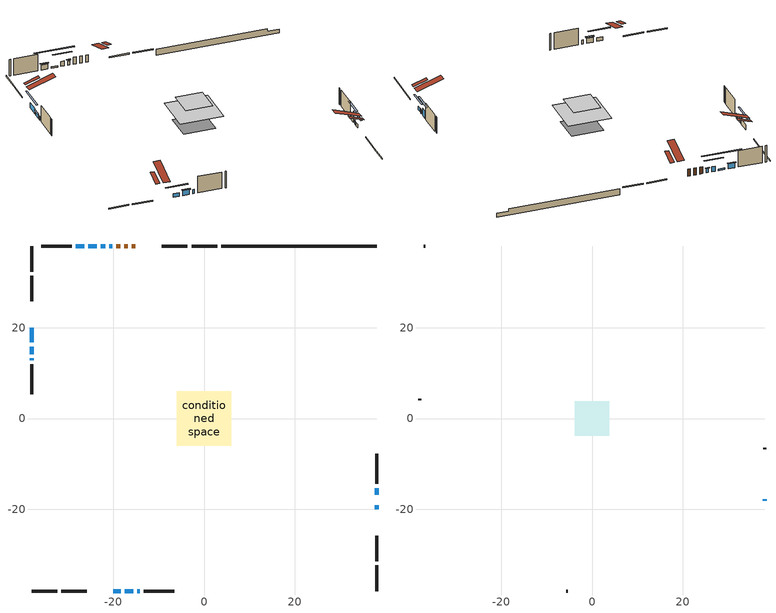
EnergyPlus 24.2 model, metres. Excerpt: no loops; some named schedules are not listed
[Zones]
conditioned space
 floor adiabatic (AdiabaticFloorConstruction): -6.04,-6.04 -6.04,6.04 6.04,6.04 6.04,-6.04 z2.85
 floor foundation (Slab1 construction): -4.44,-4.11 -4.44,4.11 4.44,4.11 4.44,-4.11 z-1.42
 wall outside (RimJoist1 construction): 2.89,38.02 -2.75,38.02 / -38.02,-38.02 -32.38,-38.02 / -38.02,38.02 -38.02,32.38 / 38.02,-38.02 38.02,-32.38 z0.41:0.71
 wall outside (RimJoist2 construction): -3.68,38.02 -9.32,38.02 / -31.45,-38.02 -25.81,-38.02 / -38.02,31.45 -38.02,25.81 / 38.02,-31.45 38.02,-25.81 z0.41:0.71
 wall outside (AdiabaticWallConstruction 1): -15.12,38.02 -15.87,38.02 / -16.8,38.02 -17.53,38.02 / -18.45,38.02 -19.29,38.02 z0.41:2.44
 wall outside (AdiabaticWallConstruction): -20.22,38.02 -20.88,38.02 / -14.7,-38.02 -14.17,-38.02 / -38.02,13.28 -38.02,12.89 z0.41:1.63; 38.02,-20.01 38.02,-19.1 / -20.01,-38.02 -18.38,-38.02 / -38.02,15.83 -38.02,14.21 z0.41:1.48; -21.81,38.02 -22.72,38.02 / -26.41,38.02 -28.24,38.02 / -17.46,-38.02 -15.63,-38.02 z0.41:1.88; -38.02,20.01 -38.02,16.76 z0.41:1.93; -23.65,38.02 -25.48,38.02 z0.41:0.87; 38.02,-16.85 38.02,-15.32 z0.41:2.49
 wall outside (Wall1 construction): -29.17,38.02 -35.83,38.02 / -13.25,-38.02 -6.58,-38.02 / -38.02,11.96 -38.02,5.29 / 38.02,-14.4 38.02,-7.73 z0.41:5.29
 wall foundation (FoundationWall1 construction): 3.82,38.02,-1.42 3.82,38.02,0.41 34.6,38.02,0.41 34.6,38.02,-0.33 38.02,38.02,-0.33 38.02,38.02,-1.42
 window (WindowConstruction): -20.22,38.02 -20.88,38.02 z0.41:1.63
 window (WindowConstruction 5): 38.02,-20.01 38.02,-19.1 z0.41:1.48
 window (WindowConstruction 6): -21.81,38.02 -22.72,38.02 z0.41:1.88
 window (WindowConstruction 7): -38.02,20.01 -38.02,16.76 z0.41:1.93
 window (WindowConstruction 8): -20.01,-38.02 -18.39,-38.02 z0.41:1.48
 window (WindowConstruction 11): -23.65,38.02 -25.48,38.02 z0.41:0.87
 window (WindowConstruction 1): -26.41,38.02 -28.24,38.02 z0.41:1.88
 window (WindowConstruction 2): -38.02,15.83 -38.02,14.21 z0.41:1.48
 window (WindowConstruction 3): -17.46,-38.02 -15.63,-38.02 z0.41:1.88
 window (WindowConstruction 9): -14.7,-38.02 -14.17,-38.02 z0.41:1.63
 window (WindowConstruction 10): -38.02,13.28 -38.02,12.89 z0.41:1.63
 window (WindowConstruction 4): 38.02,-16.85 38.02,-15.33 z0.41:2.49
 door (Door): -15.12,38.02 -15.87,38.02 z0.41:2.44
 door (Door 1): -16.8,38.02 -17.52,38.02 z0.41:2.44
 door (Door 2): -18.45,38.02 -19.29,38.02 z0.41:2.44
 ceiling adiabatic (AdiabaticFloorConstruction): 6.04,-6.04 6.04,6.04 -6.04,6.04 -6.04,-6.04 z2.85
 roof outside (Roof1 construction): -11.32,38.02,5.29 -11.32,33.97,6.64 -10.25,33.97,6.64 -10.25,38.02,5.29; -23.81,-38.02,5.29 -23.81,-33.97,6.64 -24.88,-33.97,6.64 -24.88,-38.02,5.29; -38.02,23.81,5.29 -33.97,23.81,6.64 -33.97,24.88,6.64 -38.02,24.88,5.29; 38.02,-23.81,5.29 33.97,-23.81,6.64 33.97,-24.88,6.64 38.02,-24.88,5.29
attic - vented
 floor to conditioned space (Floor1 construction Reversed): -3.78,-3.78 -3.78,3.78 3.78,3.78 3.78,-3.78 z5.29
 wall outside (AdiabaticWallConstruction): 38.02,-18.17 38.02,-17.78 z0.41:1.63
 wall outside (Wall4 construction): -36.76,38.02 -37.09,38.02 / -5.65,-38.02 -5.32,-38.02 / -38.02,4.36 -38.02,4.03 / 38.02,-6.8 38.02,-6.47 z0.41:5.29
 window (WindowConstruction 12): 38.02,-18.17 38.02,-17.78 z0.41:1.63
 roof outside (Roof2 construction): -14.19,38.02,5.29 -14.19,30.66,7.74 -12.25,30.66,7.74 -12.25,38.02,5.29; -20.94,-38.02,5.29 -20.94,-30.66,7.74 -22.88,-30.66,7.74 -22.88,-38.02,5.29; -38.02,20.94,5.29 -30.66,20.94,7.74 -30.66,22.88,7.74 -38.02,22.88,5.29; 38.02,-20.94,5.29 30.66,-20.94,7.74 30.66,-22.88,7.74 38.02,-22.88,5.29
shading: -21.15,38.02 -19.95,38.02 -19.95,38.42 -21.15,38.42 z1.9; 38.02,-16.81 38.02,-22.3 38.42,-22.3 38.42,-16.81 z3.77; -25.01,38.02 -19.52,38.02 -19.52,38.42 -25.01,38.42 z4.17; -38.02,14.47 -38.02,22.3 -38.45,22.3 -38.45,14.47 z4.22; -16.1,-38.02 -22.3,-38.02 -22.3,-38.42 -16.1,-38.42 z3.77; -30.2,38.02 -18.93,38.02 -18.93,38.42 -30.2,38.42 z5.59; -28.51,38.02 -26.14,38.02 -26.14,38.42 -28.51,38.42 z2.15; -38.02,13.94 -38.02,16.1 -38.43,16.1 -38.43,13.94 z1.75; -15.36,-38.02 -17.73,-38.02 -17.73,-38.43 -15.36,-38.43 z2.15; 38.02,-13.04 38.02,-19.14 38.42,-19.14 38.42,-13.04 z4.78
[Building]
Building 1: Terrain=Suburbs
[Site:Location]
Quebec Intl AP_QC: Latitude {deg}=46.8; Longitude {deg}=-71.38; Time Zone {hr}=-5; Elevation {m}=74; Keep Site Location Information=Yes
[Site:GroundTemperature:Shallow]
0.0108218, -2.24938, -2.43038, -1.3578, 2.94801, 7.23376, 10.9493, 13.303, 13.5029, 11.5886, 7.96783, 3.81355
[Site:WaterMainsTemperature]
Calculation Method=Schedule; Temperature Schedule=mains temperature schedule
[Material] Roughness=Rough; Thermal Absorptance=0.9
Name | Thickness {m} | Conductivity {W/m-K} | Density {kg/m3} | Specific Heat {J/kg-K} | Solar Absorptance | Visible Absorptance
asphalt or fiberglass shingles | 0.00635 | 0.162714 | 1121.4 | 1465.45 | 0.4 | 0.4
ceiling loosefill ins | 0.338667 | 0.0480833 | 16.02 | 1046.75 | 0.7 | 0.7
ceiling stud and cavity | 0.1397 | 0.123003 | 65.682 | 1177.47 | 0.7 | 0.7
concrete 4.0 in. | 0.1016 | 1.803125 | 2242.8 | 837.4 | 0.7 | 0.7
concrete 8.0 in. | 0.2032 | 1.803125 | 2242.8 | 837.4 | 0.7 | 0.7
door material | 0.04445 | 0.188738 | 512.64 | 1214.23 | 0.7 | 0.7
door material 1 | 0.04445 | 0.0451087 | 512.64 | 1214.23 | 0.7 | 0.7
exterior vertical ins | 0.0330777 | 0.029427 | 32.04 | 1214.23 | 0.7 | 0.7
floor covering | 0.0127 | 0.0433444 | 54.468 | 1339.84 | 0.6 | 0.6
floor rigid ins; wall rigid ins | 0.512978 | 0.029427 | 32.04 | 1214.23 | 0.7 | 0.7
floor stud and cavity | 0.1397 | 1.75129 | 37.0049 | 1207.88 | 0.7 | 0.7
furniture material conditioned space 1 | 0.1524 | 0.115458 | 640.8 | 1214.23 | 0.6 | 0.6
gypsum board | 0.0127 | 0.160291 | 801 | 837.4 | 0.6 | 0.6
gypsum board 1 | 0.0127 | 0.160291 | 801 | 837.4 | 0.7 | 0.7
osb sheathing 0.5 in. | 0.0127 | 0.115458 | 512.64 | 1214.23 | 0.7 | 0.7
osb sheathing 0.75 in. | 0.01905 | 0.115458 | 512.64 | 1214.23 | 0.7 | 0.7
osb sheathing 2.0 in. | 0.0508 | 0.115458 | 512.64 | 1214.23 | 0.7 | 0.7
rim joist stud and cavity | 0.0508 | 0.042578 | 125.044 | 1163.47 | 0.6 | 0.6
rim joist stud and cavity 1 | 0.0508 | 0.0446194 | 125.044 | 1163.47 | 0.6 | 0.6
roof stud and cavity | 0.2032 | 0.113607 | 78.34581 | 1123.46 | 0.7 | 0.7
wall stud and cavity | 0.1397 | 0.222865 | 139.0536 | 1170.24 | 0.7 | 0.7
wall stud and cavity 1 | 0.0889 | 6.1454 | 50.32683 | 1063.81 | 0.6 | 0.6
wall stud and cavity 2 | 0.0889 | 0.380278 | 52.3479 | 1209.89 | 0.7 | 0.7
wall stud and cavity 3 | 0.0889 | 0.391764 | 83.0341 | 1211.67 | 0.7 | 0.7
wood siding | 0.0254 | 0.102417 | 544.68 | 1172.36 | 0.4 | 0.4
wood siding 1 | 0.00254 | 0.102417 | 544.68 | 1172.36 | 0.4 | 0.4
wood siding 2; wood siding 3; wood siding 4 | 0.0254 | 0.102417 | 544.68 | 1172.36 | 0.7 | 0.7
[WindowMaterial:SimpleGlazingSystem]
Name | U-Factor {W/m2-K} | Solar Heat Gain Coefficient
WindowMaterial | 2.95994 | 0.63
WindowMaterial 1 | 2.92871 | 0.66
WindowMaterial 2 | 2.915653 | 0.67
WindowMaterial 3 | 2.983789 | 0.58
WindowMaterial 4 | 2.94177 | 0.64
WindowMaterial 5 | 2.898619 | 0.69
WindowMaterial 6 | 2.969594 | 0.62
WindowMaterial 7 | 2.992306 | 0.59
WindowMaterial 8 | 3.00764 | 0.58
[Construction]
AdiabaticFloorConstruction: floor stud and cavity, floor rigid ins, osb sheathing 0.75 in., floor covering
AdiabaticWallConstruction: wood siding 3, wall rigid ins, wall stud and cavity 2, gypsum board
AdiabaticWallConstruction 1: wood siding 4, wall rigid ins, wall stud and cavity 2, gypsum board
Door; Door 2: door material
Door 1: door material 1
Floor1 construction Reversed: gypsum board, ceiling stud and cavity, ceiling loosefill ins
FoundationWall1 construction: concrete 8.0 in., gypsum board 1
furniture construction conditioned space 1: furniture material conditioned space 1
PartitionWallConstruction: gypsum board, wall stud and cavity 3, gypsum board
RimJoist1 construction: wood siding 2, osb sheathing 2.0 in., rim joist stud and cavity
RimJoist2 construction: wood siding 2, osb sheathing 2.0 in., rim joist stud and cavity 1
Roof1 construction: asphalt or fiberglass shingles, osb sheathing 0.75 in., roof stud and cavity, gypsum board
Roof2 construction: asphalt or fiberglass shingles
Slab1 construction: concrete 4.0 in.
Wall1 construction: wood siding, osb sheathing 0.5 in., wall stud and cavity, gypsum board
Wall4 construction: wood siding 1, wall stud and cavity 1
WindowConstruction: WindowMaterial
WindowConstruction 1; WindowConstruction 3; WindowConstruction 6: WindowMaterial 1
WindowConstruction 10; WindowConstruction 12: WindowMaterial 7
WindowConstruction 11: WindowMaterial 8
WindowConstruction 2; WindowConstruction 8: WindowMaterial 2
WindowConstruction 4: WindowMaterial 3
WindowConstruction 5: WindowMaterial 4
WindowConstruction 7: WindowMaterial 5
WindowConstruction 9: WindowMaterial 6
[Zone] Multiplier=1; Part of Total Floor Area=Yes
Name | Volume {m3}
attic - vented | 22.7705
conditioned space | 489.6
[Space]
Name | Zone | Volume {m3}
attic - vented 1 | attic - vented | 22.7705
conditioned space 1 | conditioned space | 489.6
[ZoneInfiltration:EffectiveLeakageArea]
infil attic - vented 1: Zone or Space=attic - vented 1; Schedule=Always On Discrete; Effective Air Leakage Area {cm2}=2110.15; Stack Coefficient=0.000509907; Wind Coefficient=1.52569e-05
[ZoneMixing]
whole house fan mix: Zone or Space=attic - vented; Schedule=Always On Continuous; Design Flow Rate Calculation Method=Flow/Zone; Design Flow Rate {m3/s}=0; Source Zone or Space=conditioned space
[SurfaceProperty:ExposedFoundationPerimeter]
Slab1: Exposed Perimeter Calculation Method=TotalExposedPerimeter; Total Exposed Perimeter {m}=34.2
[InternalMass] Zone or ZoneList=conditioned space; Space or SpaceList=conditioned space 1
Name | Construction | Surface Area {m2}
furniture mass conditioned space 1 | furniture construction conditioned space 1 | 87.6001
partition wall mass | PartitionWallConstruction | 219
[Lights]
interior lighting: Zone or ZoneList or Space or SpaceList=conditioned space 1; Schedule=interior lighting schedule; Design Level Calculation Method=LightingLevel; Lighting Level {W}=343.2; Return Air Fraction=0; Fraction Radiant=0.6; Fraction Visible=0.2; Fraction Replaceable=1
[People]
occupants: Zone or ZoneList or Space or SpaceList=conditioned space 1; Number of People Schedule=occupants schedule; Number of People Calculation Method=People; Number of People=3; Fraction Radiant=0.314171; Sensible Heat Fraction=0.56303; Activity Level Schedule=occupants activity schedule; Carbon Dioxide Generation Rate {m3/s-W}=0; Enable ASHRAE 55 Comfort Warnings=No; Mean Radiant Temperature Calculation Type=EnclosureAveraged
[ElectricEquipment] Zone or ZoneList or Space or SpaceList=conditioned space 1; Design Level Calculation Method=EquipmentLevel
Name | Schedule | Design Level {W} | Fraction Latent | Fraction Radiant | Fraction Lost
clothes dryer | clothes dryer schedule | 140.772 | 0.015 | 0.081 | 0.85
clothes washer | clothes washer schedule | 32.1985 | 0.03 | 0.162 | 0.7
cooking range | cooking range schedule | 215.147 | 0.08 | 0.432 | 0.2
dishwasher | dishwasher schedule | 66.8632 | 0.3 | 0.18 | 0.4
fridge | fridge schedule | 72.9452 | 0 | 0.6 | 0
mech vent bath fan 0 | mech vent bath fan 0 schedule | 50.2 | 0 | 0 | 1
mech vent house fan | mech vent house fan schedule | 0 | 0 | 0 | 1
mech vent house fan cfis | mech vent house fan cfis schedule | 0 | 0 | 0 | 0
mech vent range fan 0 | mech vent range fan 0 schedule | 57 | 0 | 0 | 1
misc plug loads | misc plug loads schedule | 494.7 | 0.045 | 0.513 | 0.1
whole house fan | Always On Discrete | 0 | 0 | 0 | 1
[OtherEquipment] Zone or ZoneList or Space or SpaceList=conditioned space 1; Design Level Calculation Method=EquipmentLevel
Name | Fuel Type | Schedule | Design Level {W} | Fraction Latent | Fraction Radiant | Fraction Lost
clothes dryer 1 | Electricity | clothes dryer schedule | 0 | 0.015 | 0.081 | 0.85
cooking range 1 | Electricity | cooking range schedule | 0 | 0.08 | 0.432 | 0.2
general water use latent | None | general water use schedule | 62.594 | 1 | 0 | 0
general water use sensible | None | general water use schedule | -61.6891 | 0 | 0.6 | 0
mech vent house fan latent load | None | Always On Discrete | 0 | 1 | 0 | 0
mech vent house fan sensible load | None | Always On Discrete | 0 | 0 | 0 | 0
water heater energy adjustment1 | Electricity | Always On Discrete | 0.01 | 0 | 0 | 1
[ZoneInfiltration:DesignFlowRate] Zone or ZoneList or Space or SpaceList=conditioned space 1; Schedule=Always On Discrete; Design Flow Rate Calculation Method=Flow/Zone; Design Flow Rate {m3/s}=0
infil flow; natural vent flow; whole house fan flow
[AvailabilityManager:Scheduled]
furnace airloop Availability Manager: Schedule=Always On Discrete
[Foundation:Kiva]
Foundation Kiva 1: Initial Indoor Air Temperature {C}=18; Wall Height Above Grade {m}=0.409986; Wall Depth Below Slab {m}=0.2032; Custom Block Material Name 1=exterior vertical ins; Custom Block Depth 1 {m}=1.82999; Custom Block X Position 1 {m}=0.2159; Custom Block Z Position 1 {m}=0
[Foundation:Kiva:Settings]
Soil Conductivity {W/m-K}=0.849921; Soil Density {kg/m3}=1842.3; Soil Specific Heat {J/kg-K}=418.7; Ground Solar Absorptivity=0.9; Ground Thermal Absorptivity=0.9; Ground Surface Roughness {m}=0.03; Far-Field Width {m}=40; Deep-Ground Boundary Condition=ZeroFlux; Deep-Ground Depth {m}=40; Minimum Cell Dimension {m}=0.2; Maximum Cell Growth Coefficient=3; Simulation Timestep=Timestep
[Exterior:Lights]
exterior lighting: Schedule=exterior lighting schedule; Design Level {W}=75.6
[EnergyManagementSystem:GlobalVariable]
furnace_airloop_Fan_RTF
infil_program_Qfan
infil_program_Qinf
natural_vent_program_Qnv
natural_vent_program_Qwhf
[EnergyManagementSystem:Sensor]
Name | Output:Variable or Output:Meter Index Key | Output:Variable or Output:Meter
airflow_gain | infil flow | Infiltration Sensible Heat Gain Energy
airflow_gain_1 | natural vent flow | Infiltration Sensible Heat Gain Energy
airflow_gain_2 | whole house fan flow | Infiltration Sensible Heat Gain Energy
airflow_loss | infil flow | Infiltration Sensible Heat Loss Energy
airflow_loss_1 | natural vent flow | Infiltration Sensible Heat Loss Energy
airflow_loss_2 | whole house fan flow | Infiltration Sensible Heat Loss Energy
clg_load_cond |  | Cooling:EnergyTransfer:Zone:CONDITIONED SPACE
clg_sp_s; clg_sp_s_1 | cooling setpoint | Schedule Value
clothes_dryer_exhaust_0_sch_s | clothes dryer exhaust 0 schedule | Schedule Value
cool_season | cooling season schedule | Schedule Value
htg_load_cond |  | Heating:EnergyTransfer:Zone:CONDITIONED SPACE
htg_sp_s; htg_sp_s_1 | heating setpoint | Schedule Value
ig_ee_conv | clothes dryer | Electric Equipment Convective Heating Energy
ig_ee_conv_2 | cooking range | Electric Equipment Convective Heating Energy
ig_ee_conv_4 | fridge | Electric Equipment Convective Heating Energy
ig_ee_conv_5 | misc plug loads | Electric Equipment Convective Heating Energy
ig_ee_conv_6 | whole house fan | Electric Equipment Convective Heating Energy
ig_ee_rad | clothes dryer | Electric Equipment Radiant Heating Energy
ig_ee_rad_2 | cooking range | Electric Equipment Radiant Heating Energy
ig_ee_rad_4 | fridge | Electric Equipment Radiant Heating Energy
ig_ee_rad_5 | misc plug loads | Electric Equipment Radiant Heating Energy
ig_ee_rad_6 | whole house fan | Electric Equipment Radiant Heating Energy
ig_lgt_conv | interior lighting | Lights Convective Heating Energy
ig_lgt_rad | interior lighting | Lights Radiant Heating Energy
ig_lgt_vis | interior lighting | Lights Visible Radiation Heating Energy
ig_oe_conv | clothes dryer 1 | Other Equipment Convective Heating Energy
ig_oe_conv_1 | cooking range 1 | Other Equipment Convective Heating Energy
ig_oe_conv_2 | general water use latent | Other Equipment Convective Heating Energy
ig_oe_conv_3 | general water use sensible | Other Equipment Convective Heating Energy
ig_oe_conv_4 | water heater energy adjustment1 | Other Equipment Convective Heating Energy
ig_oe_rad | clothes dryer 1 | Other Equipment Radiant Heating Energy
ig_oe_rad_1 | cooking range 1 | Other Equipment Radiant Heating Energy
ig_oe_rad_2 | general water use latent | Other Equipment Radiant Heating Energy
ig_oe_rad_3 | general water use sensible | Other Equipment Radiant Heating Energy
ig_oe_rad_4 | water heater energy adjustment1 | Other Equipment Radiant Heating Energy
ig_ppl_conv | occupants | People Convective Heating Energy
ig_ppl_rad | occupants | People Radiant Heating Energy
im_conv | furniture mass conditioned space 1 | Surface Inside Face Convection Heat Gain Energy
im_conv_1 | partition wall mass | Surface Inside Face Convection Heat Gain Energy
im_ig | furniture mass conditioned space 1 | Surface Inside Face Internal Gains Radiation Heat Gain Energy
im_ig_1 | partition wall mass | Surface Inside Face Internal Gains Radiation Heat Gain Energy
im_lgt | furniture mass conditioned space 1 | Surface Inside Face Lights Radiation Heat Gain Energy
im_lgt_1 | partition wall mass | Surface Inside Face Lights Radiation Heat Gain Energy
im_sol | furniture mass conditioned space 1 | Surface Inside Face Solar Radiation Heat Gain Energy
im_sol_1 | partition wall mass | Surface Inside Face Solar Radiation Heat Gain Energy
im_surf | furniture mass conditioned space 1 | Surface Inside Face Net Surface Thermal Radiation Heat Gain Energy
im_surf_1 | partition wall mass | Surface Inside Face Net Surface Thermal Radiation Heat Gain Energy
mech_vent_bath_fan_0_sch_s | mech vent bath fan 0 schedule | Schedule Value
mech_vent_range_fan_0_sch_s | mech vent range fan 0 schedule | Schedule Value
mv_conv | mech vent bath fan 0 | Electric Equipment Convective Heating Energy
mv_conv_1 | mech vent house fan | Electric Equipment Convective Heating Energy
mv_conv_2 | mech vent house fan cfis | Electric Equipment Convective Heating Energy
mv_conv_3 | mech vent range fan 0 | Electric Equipment Convective Heating Energy
mv_conv_4 | mech vent house fan latent load | Other Equipment Convective Heating Energy
mv_conv_5 | mech vent house fan sensible load | Other Equipment Convective Heating Energy
mv_rad | mech vent bath fan 0 | Electric Equipment Radiant Heating Energy
mv_rad_1 | mech vent house fan | Electric Equipment Radiant Heating Energy
mv_rad_2 | mech vent house fan cfis | Electric Equipment Radiant Heating Energy
mv_rad_3 | mech vent range fan 0 | Electric Equipment Radiant Heating Energy
mv_rad_4 | mech vent house fan latent load | Other Equipment Radiant Heating Energy
mv_rad_5 | mech vent house fan sensible load | Other Equipment Radiant Heating Energy
natural_vent_s | natural vent schedule | Schedule Value
out_pb_s |  | Site Outdoor Air Barometric Pressure
out_wt_s |  | Site Outdoor Air Humidity Ratio
site_vw_s |  | Site Wind Speed
ss_back_out | Window1 | Surface Window Shortwave from Zone Back Out Window Heat Transfer Rate
ss_back_out_1 | Window10 | Surface Window Shortwave from Zone Back Out Window Heat Transfer Rate
ss_back_out_10 | Window8 | Surface Window Shortwave from Zone Back Out Window Heat Transfer Rate
ss_back_out_11 | Window9 | Surface Window Shortwave from Zone Back Out Window Heat Transfer Rate
ss_back_out_2 | Window11 | Surface Window Shortwave from Zone Back Out Window Heat Transfer Rate
ss_back_out_3 | Window12 | Surface Window Shortwave from Zone Back Out Window Heat Transfer Rate
ss_back_out_4 | Window14 | Surface Window Shortwave from Zone Back Out Window Heat Transfer Rate
ss_back_out_5 | Window16 | Surface Window Shortwave from Zone Back Out Window Heat Transfer Rate
ss_back_out_6 | Window2 | Surface Window Shortwave from Zone Back Out Window Heat Transfer Rate
ss_back_out_7 | Window4 | Surface Window Shortwave from Zone Back Out Window Heat Transfer Rate
ss_back_out_8 | Window5 | Surface Window Shortwave from Zone Back Out Window Heat Transfer Rate
ss_back_out_9 | Window7 | Surface Window Shortwave from Zone Back Out Window Heat Transfer Rate
ss_conv | Door1 | Surface Inside Face Convection Heat Gain Energy
ss_conv_1 | Door2 | Surface Inside Face Convection Heat Gain Energy
ss_conv_10 | Window4 | Surface Inside Face Convection Heat Gain Energy
ss_conv_11 | Window5 | Surface Inside Face Convection Heat Gain Energy
ss_conv_12 | Window7 | Surface Inside Face Convection Heat Gain Energy
ss_conv_13 | Window8 | Surface Inside Face Convection Heat Gain Energy
ss_conv_14 | Window9 | Surface Inside Face Convection Heat Gain Energy
ss_conv_2 | Door3 | Surface Inside Face Convection Heat Gain Energy
ss_conv_3 | Window1 | Surface Inside Face Convection Heat Gain Energy
ss_conv_4 | Window10 | Surface Inside Face Convection Heat Gain Energy
ss_conv_5 | Window11 | Surface Inside Face Convection Heat Gain Energy
ss_conv_6 | Window12 | Surface Inside Face Convection Heat Gain Energy
ss_conv_7 | Window14 | Surface Inside Face Convection Heat Gain Energy
ss_conv_8 | Window16 | Surface Inside Face Convection Heat Gain Energy
ss_conv_9 | Window2 | Surface Inside Face Convection Heat Gain Energy
ss_ig | Door1 | Surface Inside Face Internal Gains Radiation Heat Gain Energy
ss_ig_1 | Door2 | Surface Inside Face Internal Gains Radiation Heat Gain Energy
ss_ig_10 | Window4 | Surface Inside Face Internal Gains Radiation Heat Gain Energy
ss_ig_11 | Window5 | Surface Inside Face Internal Gains Radiation Heat Gain Energy
ss_ig_12 | Window7 | Surface Inside Face Internal Gains Radiation Heat Gain Energy
ss_ig_13 | Window8 | Surface Inside Face Internal Gains Radiation Heat Gain Energy
ss_ig_14 | Window9 | Surface Inside Face Internal Gains Radiation Heat Gain Energy
ss_ig_2 | Door3 | Surface Inside Face Internal Gains Radiation Heat Gain Energy
ss_ig_3 | Window1 | Surface Inside Face Internal Gains Radiation Heat Gain Energy
ss_ig_4 | Window10 | Surface Inside Face Internal Gains Radiation Heat Gain Energy
ss_ig_5 | Window11 | Surface Inside Face Internal Gains Radiation Heat Gain Energy
ss_ig_6 | Window12 | Surface Inside Face Internal Gains Radiation Heat Gain Energy
ss_ig_7 | Window14 | Surface Inside Face Internal Gains Radiation Heat Gain Energy
ss_ig_8 | Window16 | Surface Inside Face Internal Gains Radiation Heat Gain Energy
ss_ig_9 | Window2 | Surface Inside Face Internal Gains Radiation Heat Gain Energy
ss_lgt | Door1 | Surface Inside Face Lights Radiation Heat Gain Energy
ss_lgt_1 | Door2 | Surface Inside Face Lights Radiation Heat Gain Energy
ss_lgt_2 | Door3 | Surface Inside Face Lights Radiation Heat Gain Energy
ss_sol | Door1 | Surface Inside Face Solar Radiation Heat Gain Energy
ss_sol_1 | Door2 | Surface Inside Face Solar Radiation Heat Gain Energy
ss_sol_2 | Door3 | Surface Inside Face Solar Radiation Heat Gain Energy
ss_surf | Door1 | Surface Inside Face Net Surface Thermal Radiation Heat Gain Energy
ss_surf_1 | Door2 | Surface Inside Face Net Surface Thermal Radiation Heat Gain Energy
ss_surf_10 | Window4 | Surface Inside Face Net Surface Thermal Radiation Heat Gain Energy
ss_surf_11 | Window5 | Surface Inside Face Net Surface Thermal Radiation Heat Gain Energy
ss_surf_12 | Window7 | Surface Inside Face Net Surface Thermal Radiation Heat Gain Energy
ss_surf_13 | Window8 | Surface Inside Face Net Surface Thermal Radiation Heat Gain Energy
ss_surf_14 | Window9 | Surface Inside Face Net Surface Thermal Radiation Heat Gain Energy
ss_surf_2 | Door3 | Surface Inside Face Net Surface Thermal Radiation Heat Gain Energy
ss_surf_3 | Window1 | Surface Inside Face Net Surface Thermal Radiation Heat Gain Energy
ss_surf_4 | Window10 | Surface Inside Face Net Surface Thermal Radiation Heat Gain Energy
ss_surf_5 | Window11 | Surface Inside Face Net Surface Thermal Radiation Heat Gain Energy
ss_surf_6 | Window12 | Surface Inside Face Net Surface Thermal Radiation Heat Gain Energy
ss_surf_7 | Window14 | Surface Inside Face Net Surface Thermal Radiation Heat Gain Energy
ss_surf_8 | Window16 | Surface Inside Face Net Surface Thermal Radiation Heat Gain Energy
ss_surf_9 | Window2 | Surface Inside Face Net Surface Thermal Radiation Heat Gain Energy
ss_trans_in | Window1 | Surface Window Transmitted Solar Radiation Rate
ss_trans_in_1 | Window10 | Surface Window Transmitted Solar Radiation Rate
ss_trans_in_10 | Window8 | Surface Window Transmitted Solar Radiation Rate
ss_trans_in_11 | Window9 | Surface Window Transmitted Solar Radiation Rate
ss_trans_in_2 | Window11 | Surface Window Transmitted Solar Radiation Rate
ss_trans_in_3 | Window12 | Surface Window Transmitted Solar Radiation Rate
ss_trans_in_4 | Window14 | Surface Window Transmitted Solar Radiation Rate
ss_trans_in_5 | Window16 | Surface Window Transmitted Solar Radiation Rate
ss_trans_in_6 | Window2 | Surface Window Transmitted Solar Radiation Rate
ss_trans_in_7 | Window4 | Surface Window Transmitted Solar Radiation Rate
ss_trans_in_8 | Window5 | Surface Window Transmitted Solar Radiation Rate
ss_trans_in_9 | Window7 | Surface Window Transmitted Solar Radiation Rate
ss_trans_out | Window1 | Surface Inside Face Initial Transmitted Diffuse Transmitted Out Window Solar Radiation Rate
